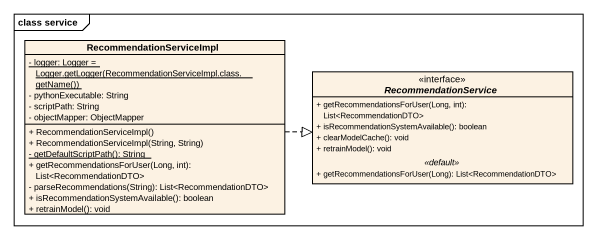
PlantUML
@startuml
mainframe class service
hide circle
hide empty members
skinparam classAttributeIconSize 0
class RecommendationServiceImpl {
  {static} {field} - logger: Logger = Logger.getLogger(RecommendationServiceImpl.class.getName())
  - pythonExecutable: String
  - scriptPath: String
  - objectMapper: ObjectMapper
  + RecommendationServiceImpl()
  + RecommendationServiceImpl(String, String)
  {static} - getDefaultScriptPath(): String
  + getRecommendationsForUser(Long, int): List<RecommendationDTO>
  - parseRecommendations(String): List<RecommendationDTO>
  + isRecommendationSystemAvailable(): boolean
  + retrainModel(): void
}
interface RecommendationService <<interface>> {
  + getRecommendationsForUser(Long, int): List<RecommendationDTO>
  + isRecommendationSystemAvailable(): boolean
  + clearModelCache(): void
  + retrainModel(): void
  .. <<default>> ..
  + getRecommendationsForUser(Long): List<RecommendationDTO>
}
RecommendationServiceImpl .right.|> RecommendationService
@enduml
